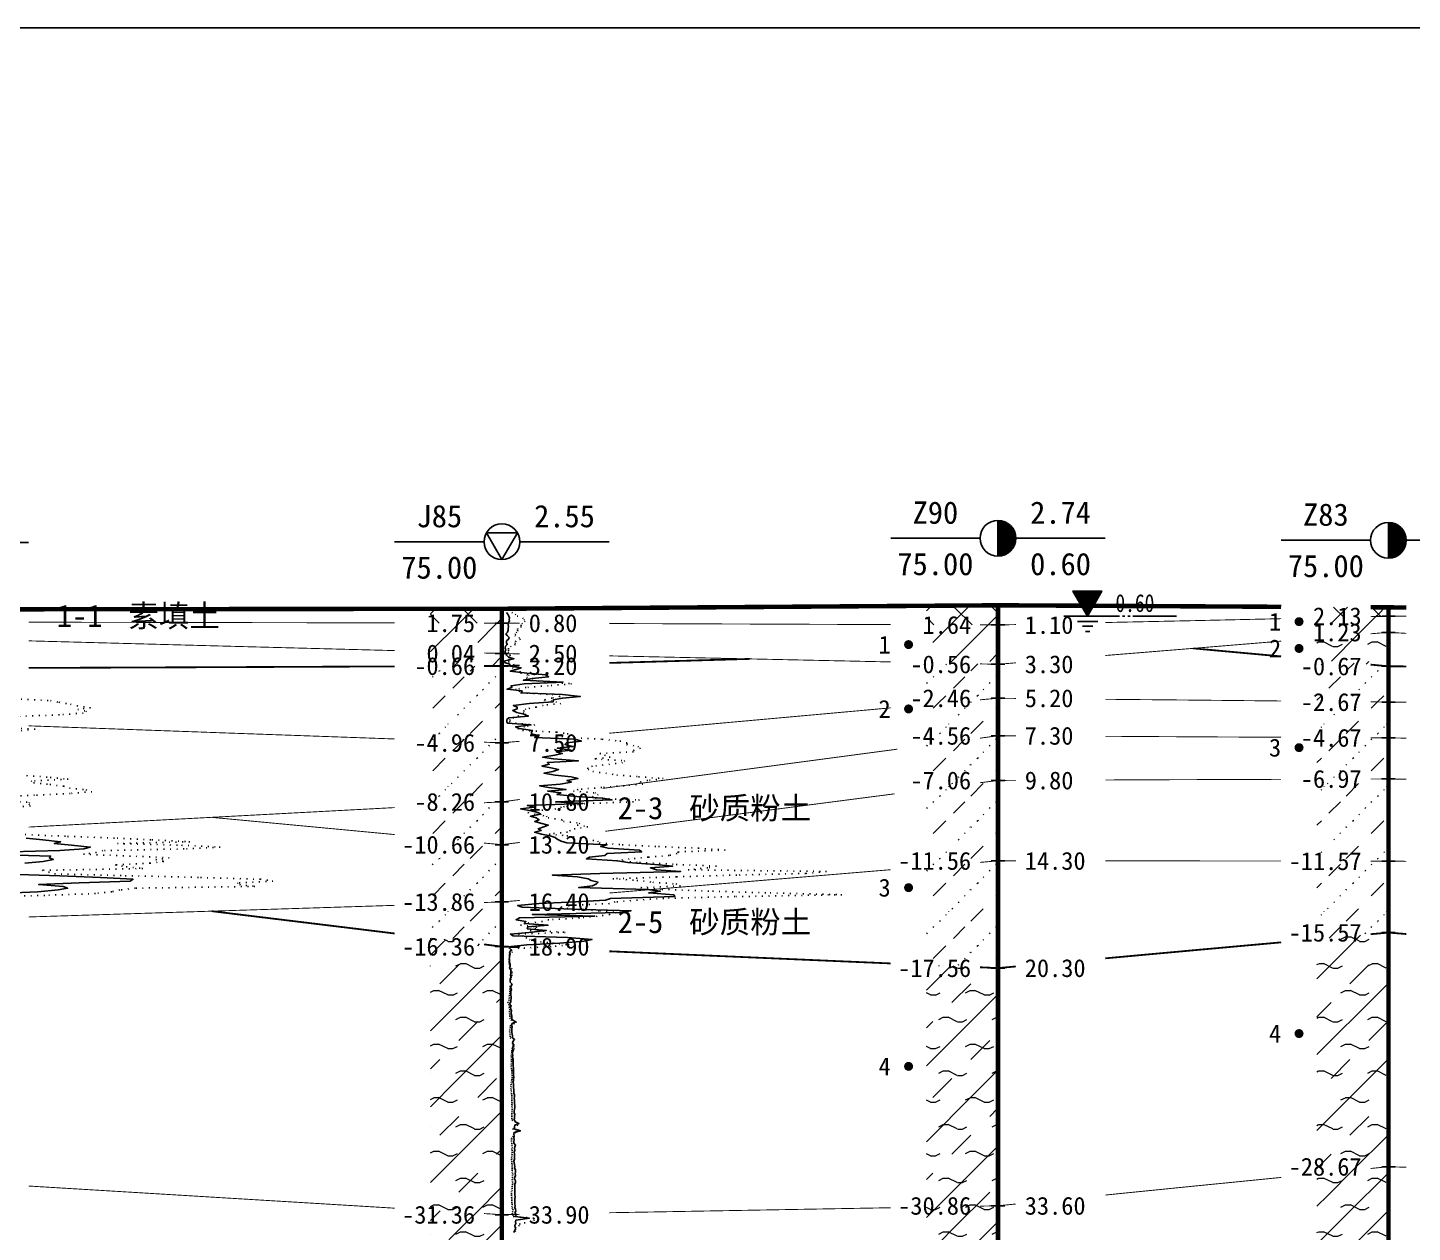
# Model space of a CAD drawing. Extents: x -37 to 3540, y -1485 to 297.
# Drawn here: x 2281.9 to 2436.8, y -1040.8 to -906 of the extents above; entities that cross this region are included whole.
import ezdxf
from ezdxf.enums import TextEntityAlignment as Align

# ---------------------------------------------------------------- set-up
doc = ezdxf.new("R2010")
doc.units = 0
doc.linetypes.add('DOT', pattern=[6.35, 0, -6.35])
doc.layers.get('0').update_dxf_attribs({"linetype": 'CONTINUOUS'})
for name, color, linetype in [('CURVE', 200, 'CONTINUOUS'), ('FRAME', 7, 'CONTINUOUS'), ('HOLE', 41, 'CONTINUOUS'), ('SAMPLE', 1, 'CONTINUOUS'), ('STRATUM', 241, 'CONTINUOUS')]:
    doc.layers.add(name, color=color, linetype=linetype)
doc.layers.add('HATCH', color=7, linetype='CONTINUOUS', lineweight=13)
doc.styles.add('ST', font='')
doc.styles.get('ST').set_extended_font_data('SimSun')
pattern_1 = [(45, (2352.4367, -1188), (-2.12132, 2.12132), [10, 0]), (135, (2352.4367, -1188), (-2.12132, -2.12132), [10, 0])]
pattern_2 = [(45, (2352.4367, -1188), (-4.24264, 4.24264), [10, 0]), (45, (2353.4977, -1191.182), (-2.12132, 6.36396), [3, -3])]
pattern_3 = [(45, (2352.4367, -1188), (-4.24264, 4.24264), [10, 0]), (45, (2353.4977, -1191.182), (-2.12132, 6.36396), [3, -3]), (26.565, (2353.5108, -1188.2536), (5.999823, 5.999812), [0.567, -12.849]), (0, (2352.944, -1188.2536), (0, 6), [0.567, -5.433]), (26.565, (2350.8554, -1188), (5.999823, 5.999812), [0.567, -12.849]), (0, (2351.3625, -1187.7464), (0, 6), [0.567, -5.433]), (153.435, (2352.9438, -1188.2536), (-5.999818, -5e-06), [1.134, -12.2826]), (26.565, (2356.5108, -1185.2536), (5.999823, 5.999812), [0.567, -12.849]), (0, (2355.944, -1185.2536), (0, 6), [0.567, -5.433]), (26.565, (2353.8554, -1185), (5.999823, 5.999812), [0.567, -12.849]), (0, (2354.3625, -1184.7464), (0, 6), [0.567, -5.433]), (153.435, (2355.9438, -1185.2536), (-5.999818, -5e-06), [1.134, -12.2826])]
pattern_4 = [(45, (2352.4367, -1188), (-7e-07, 6.99998), [1.97196, -7.92754]), (45, (2355.2495, -1185.171), (-7e-07, 6.99998), [1.99367, -7.90583]), (45, (2357.504, -1182.918), (-7e-07, 6.99998), [1.8136, -8.08588]), (26.565, (2352.4367, -1184.5), (7, 7), [0.0965, -15.55598]), (36.8699, (2353.1367, -1183.8), (7, 7), [0.19775, -34.80225]), (315, (2355.9367, -1181.024), (6.99998, 1e-06), [0.03305, -9.86644]), (26.565, (2355.9367, -1188), (7, 7), [0.14475, -15.50773]), (26.565, (2356.6367, -1187.3), (7, 7), [0.10528, -15.5472]), (90, (2356.987, -1186.95), (-7, -5e-07), [0.02877, -6.97123]), (26.565, (2357.3367, -1186.6), (7, 7), [0.091, -31.21394]), (36.8699, (2358.0367, -1185.9), (7, 7), [0.1107, -34.8893]), (45, (2358.7367, -1185.2), (-2e-07, 6.99998), [0.10911, -9.79038]), (315, (2359.351, -1184.452), (6.99998, 1e-06), [0.03305, -9.86644]), (36.8699, (2353.8367, -1183.1), (7, 7), [0.10224, -34.89776]), (53.1301, (2354.5367, -1182.4), (14, 21), [0.13438, -34.86562]), (53.1301, (2355.2367, -1181.7), (14, 21), [0.12625, -34.87375])]
pattern_5 = [(45, (2352.4367, -1188), (-2.12132, 2.12132), [10, 0]), (26.565, (2353.5108, -1188.2536), (5.999823, 5.999812), [0.567, -12.849]), (0, (2352.944, -1188.2536), (0, 6), [0.567, -5.433]), (26.565, (2350.8554, -1188), (5.999823, 5.999812), [0.567, -12.849]), (0, (2351.3625, -1187.7464), (0, 6), [0.567, -5.433]), (153.435, (2352.9438, -1188.2536), (-5.999818, -5e-06), [1.134, -12.2826]), (26.565, (2356.5108, -1185.2536), (5.999823, 5.999812), [0.567, -12.849]), (0, (2355.944, -1185.2536), (0, 6), [0.567, -5.433]), (26.565, (2353.8554, -1185), (5.999823, 5.999812), [0.567, -12.849]), (0, (2354.3625, -1184.7464), (0, 6), [0.567, -5.433]), (153.435, (2355.9438, -1185.2536), (-5.999818, -5e-06), [1.134, -12.2826])]

# ---------------------------------------------------------------- blocks, each defined once
blk = doc.blocks.new('H_cpt_hole')
for p, q in [((-1.73, 1), (1.73, 1)), ((0, -2), (-1.73, 1)), ((1.73, 1), (0, -2))]:
    blk.add_line(p, q)
blk.add_circle((0, 0), 2)
blk = doc.blocks.new('H_sam_hole')
blk.add_line((0, 2), (0, -2))
at = {"const_width": 2}
blk.add_lwpolyline([(0, -1, 0.414214), (1, 0, 0.414214), (0, 1, 1)], format="xyb", dxfattribs=at)
blk.add_circle((0, 0), 2)
blk = doc.blocks.new('SampleSoilUndisturbed')
at = {"const_width": 0.5}
blk.add_lwpolyline([(-0.25, 0, 1), (0.25, 0, 1)], format="xyb", close=True, dxfattribs=at)
blk = doc.blocks.new('Gwl')
blk.add_lwpolyline([(0, 0, 0, 3.22, 0), (0, 2.79, 3.22, 3.22, 0)], format="xyseb")
blk.add_lwpolyline([(0, 0), (1.61, 2.79), (-1.61, 2.79)], close=True)
for points in [[(-2.63, 0), (3.61, 0)], [(3.93, 0), (4.21, 0)], [(4.53, 0), (4.8, 0)], [(5.09, 0), (9.99, 0)], [(-1.09, -0.61), (1.16, -0.61)], [(-0.54, -1.14), (0.61, -1.14)], [(-0.19, -1.74), (0.26, -1.74)]]:
    blk.add_lwpolyline(points)
at = {"style": 'ST', "width": 0.8}
blk.add_attdef('*GWL', (3.14, 0.45), '', height=2, dxfattribs=at)

msp = doc.modelspace()

# ---------------------------------------------------------------- hatches: boundary and pattern name
at = {"layer": 'HATCH'}
h = msp.add_hatch(dxfattribs=at)
h.set_pattern_fill('STT', color=50, style=0)
h.set_pattern_definition(pattern_1)
h.paths.add_polyline_path([(2335, -971.03), (2327, -971.04), (2327, -972.62), (2335, -972.64)])
h.paths.add_polyline_path([(2325.8, -974.12), (2332.49, -974.12), (2332.49, -971.2), (2325.8, -971.2)], flags=9)
h = msp.add_hatch(dxfattribs=at)
h.set_pattern_fill('STT', color=50, style=0)
h.set_pattern_definition(pattern_1)
h.paths.add_polyline_path([(2390.49, -970.64), (2382.49, -970.7), (2382.49, -972.81), (2390.49, -972.84)])
h.paths.add_polyline_path([(2381.28, -974.33), (2387.98, -974.33), (2387.98, -971.4), (2381.28, -971.4)], flags=9)
h = msp.add_hatch(dxfattribs=at)
h.set_pattern_fill('STT', color=50, style=0)
h.set_pattern_definition(pattern_1)
h.paths.add_polyline_path([(2434.17, -970.87), (2426.17, -970.83), (2426.17, -972.05), (2434.17, -971.87)])
h.paths.add_polyline_path([(2424.97, -973.36), (2431.66, -973.36), (2431.66, -970.42), (2424.97, -970.42)], flags=9)
h = msp.add_hatch(dxfattribs=at)
h.set_pattern_fill('FZNT', color=32, style=0)
h.set_pattern_definition(pattern_2)
h.paths.add_polyline_path([(2434.17, -971.87), (2426.17, -972.05), (2426.17, -974.32), (2434.17, -973.67)])
h.paths.add_polyline_path([(2424.97, -975.16), (2431.66, -975.16), (2431.66, -972.22), (2424.97, -972.22)], flags=9)
h.paths.add_polyline_path([(2424.97, -973.36), (2431.66, -973.36), (2431.66, -970.42), (2424.97, -970.42)], flags=9)
h = msp.add_hatch(dxfattribs=at)
h.set_pattern_fill('FZNT', color=32, style=0)
h.set_pattern_definition(pattern_2)
h.paths.add_polyline_path([(2335, -972.64), (2327, -972.62), (2327, -975.82), (2335, -976.03)])
h.paths.add_polyline_path([(2325.79, -977.52), (2332.49, -977.52), (2332.49, -974.59), (2325.79, -974.59)], flags=9)
h.paths.add_polyline_path([(2325.8, -974.12), (2332.49, -974.12), (2332.49, -971.2), (2325.8, -971.2)], flags=9)
h = msp.add_hatch(dxfattribs=at)
h.set_pattern_fill('FZNT', color=32, style=0)
h.set_pattern_definition(pattern_2)
h.paths.add_polyline_path([(2390.49, -972.84), (2382.49, -972.81), (2382.49, -977.07), (2390.49, -977.24)])
h.paths.add_polyline_path([(2379.85, -978.73), (2387.98, -978.73), (2387.98, -975.8), (2379.85, -975.8)], flags=9)
h.paths.add_polyline_path([(2381.28, -974.33), (2387.98, -974.33), (2387.98, -971.4), (2381.28, -971.4)], flags=9)
h = msp.add_hatch(dxfattribs=at)
h.set_pattern_fill('YNFNT', color=251, style=0)
h.set_pattern_definition(pattern_3)
h.paths.add_polyline_path([(2434.17, -973.67), (2426.17, -974.32), (2426.17, -976.73), (2434.17, -977.47)])
h.paths.add_polyline_path([(2423.53, -978.96), (2431.66, -978.96), (2431.66, -976.02), (2423.53, -976.02)], flags=9)
h.paths.add_polyline_path([(2424.97, -975.16), (2431.66, -975.16), (2431.66, -972.22), (2424.97, -972.22)], flags=9)
h = msp.add_hatch(dxfattribs=at)
h.set_pattern_fill('YNFNT', color=251, style=0)
h.set_pattern_definition(pattern_3)
h.paths.add_polyline_path([(2335, -976.03), (2327, -975.82), (2327, -977.47), (2335, -977.44)])
h.paths.add_polyline_path([(2324.36, -978.92), (2332.49, -978.92), (2332.49, -975.99), (2324.36, -975.99)], flags=9)
h.paths.add_polyline_path([(2325.79, -977.52), (2332.49, -977.52), (2332.49, -974.59), (2325.79, -974.59)], flags=9)
h = msp.add_hatch(dxfattribs=at)
h.set_pattern_fill('SZFT', color=52, style=0)
h.set_pattern_definition(pattern_4)
h.paths.add_polyline_path([(2390.49, -977.24), (2382.49, -977.07), (2382.49, -981.76), (2390.49, -981.04)])
h.paths.add_polyline_path([(2379.85, -982.53), (2387.98, -982.53), (2387.98, -979.6), (2379.85, -979.6)], flags=9)
h.paths.add_polyline_path([(2379.85, -978.73), (2387.98, -978.73), (2387.98, -975.8), (2379.85, -975.8)], flags=9)
h = msp.add_hatch(dxfattribs=at)
h.set_pattern_fill('SZFT', color=52, style=0)
h.set_pattern_definition(pattern_4)
h.paths.add_polyline_path([(2335, -977.44), (2327, -977.47), (2327, -985.75), (2335, -986.03)])
h.paths.add_polyline_path([(2324.36, -987.52), (2332.49, -987.52), (2332.49, -984.59), (2324.36, -984.59)], flags=9)
h.paths.add_polyline_path([(2324.36, -978.92), (2332.49, -978.92), (2332.49, -975.99), (2324.36, -975.99)], flags=9)
h = msp.add_hatch(dxfattribs=at)
h.set_pattern_fill('SZFT', color=52, style=0)
h.set_pattern_definition(pattern_4)
h.paths.add_polyline_path([(2434.17, -977.47), (2426.17, -976.73), (2426.17, -981.39), (2434.17, -981.47)])
h.paths.add_polyline_path([(2423.53, -982.96), (2431.66, -982.96), (2431.66, -980.02), (2423.53, -980.02)], flags=9)
h.paths.add_polyline_path([(2423.53, -978.96), (2431.66, -978.96), (2431.66, -976.02), (2423.53, -976.02)], flags=9)
h = msp.add_hatch(dxfattribs=at)
h.set_pattern_fill('SZFT', color=52, style=0)
h.set_pattern_definition(pattern_4)
h.paths.add_polyline_path([(2390.49, -981.04), (2382.49, -981.76), (2382.49, -986.31), (2390.49, -985.24)])
h.paths.add_polyline_path([(2379.85, -986.73), (2387.98, -986.73), (2387.98, -983.8), (2379.85, -983.8)], flags=9)
h.paths.add_polyline_path([(2379.85, -982.53), (2387.98, -982.53), (2387.98, -979.6), (2379.85, -979.6)], flags=9)
h = msp.add_hatch(dxfattribs=at)
h.set_pattern_fill('SZFT', color=52, style=0)
h.set_pattern_definition(pattern_4)
h.paths.add_polyline_path([(2434.17, -981.47), (2426.17, -981.39), (2426.17, -985.43), (2434.17, -985.47)])
h.paths.add_polyline_path([(2423.53, -986.96), (2431.66, -986.96), (2431.66, -984.02), (2423.53, -984.02)], flags=9)
h.paths.add_polyline_path([(2423.53, -982.96), (2431.66, -982.96), (2431.66, -980.02), (2423.53, -980.02)], flags=9)
h = msp.add_hatch(dxfattribs=at)
h.set_pattern_fill('SZFT', color=52, style=0)
h.set_pattern_definition(pattern_4)
h.paths.add_polyline_path([(2335, -986.03), (2327, -985.75), (2327, -993.06), (2335, -992.64)])
h.paths.add_polyline_path([(2324.36, -994.12), (2332.49, -994.12), (2332.49, -991.19), (2324.36, -991.19)], flags=9)
h.paths.add_polyline_path([(2324.36, -987.52), (2332.49, -987.52), (2332.49, -984.59), (2324.36, -984.59)], flags=9)
h = msp.add_hatch(dxfattribs=at)
h.set_pattern_fill('SZFT', color=52, style=0)
h.set_pattern_definition(pattern_4)
h.paths.add_polyline_path([(2390.49, -985.24), (2382.49, -986.31), (2382.49, -991.28), (2390.49, -990.24)])
h.paths.add_polyline_path([(2379.85, -991.73), (2387.98, -991.73), (2387.98, -988.8), (2379.85, -988.8)], flags=9)
h.paths.add_polyline_path([(2379.85, -986.73), (2387.98, -986.73), (2387.98, -983.8), (2379.85, -983.8)], flags=9)
h = msp.add_hatch(dxfattribs=at)
h.set_pattern_fill('SZFT', color=52, style=0)
h.set_pattern_definition(pattern_4)
h.paths.add_polyline_path([(2434.17, -985.47), (2426.17, -985.43), (2426.17, -990.1), (2434.17, -990.07)])
h.paths.add_polyline_path([(2423.53, -991.56), (2431.66, -991.56), (2431.66, -988.62), (2423.53, -988.62)], flags=9)
h.paths.add_polyline_path([(2423.53, -986.96), (2431.66, -986.96), (2431.66, -984.02), (2423.53, -984.02)], flags=9)
h = msp.add_hatch(dxfattribs=at)
h.set_pattern_fill('SZFT', color=52, style=0)
h.set_pattern_definition(pattern_4)
h.paths.add_polyline_path([(2390.49, -990.24), (2382.49, -991.28), (2382.49, -999.9), (2390.49, -999.24)])
h.paths.add_polyline_path([(2378.42, -1000.73), (2387.98, -1000.73), (2387.98, -997.8), (2378.42, -997.8)], flags=9)
h.paths.add_polyline_path([(2379.85, -991.73), (2387.98, -991.73), (2387.98, -988.8), (2379.85, -988.8)], flags=9)
h = msp.add_hatch(dxfattribs=at)
h.set_pattern_fill('SZFT', color=52, style=0)
h.set_pattern_definition(pattern_4)
h.paths.add_polyline_path([(2434.17, -990.07), (2426.17, -990.1), (2426.17, -999.26), (2434.17, -999.27)])
h.paths.add_polyline_path([(2422.11, -1000.76), (2431.66, -1000.76), (2431.66, -997.84), (2422.11, -997.84)], flags=9)
h.paths.add_polyline_path([(2423.53, -991.56), (2431.66, -991.56), (2431.66, -988.62), (2423.53, -988.62)], flags=9)
h = msp.add_hatch(dxfattribs=at)
h.set_pattern_fill('SZFT', color=52, style=0)
h.set_pattern_definition(pattern_4)
h.paths.add_polyline_path([(2335, -992.64), (2327, -993.06), (2327, -996.68), (2335, -997.43)])
h.paths.add_polyline_path([(2322.93, -998.92), (2332.49, -998.92), (2332.49, -995.99), (2322.93, -995.99)], flags=9)
h.paths.add_polyline_path([(2324.36, -994.12), (2332.49, -994.12), (2332.49, -991.19), (2324.36, -991.19)], flags=9)
h = msp.add_hatch(dxfattribs=at)
h.set_pattern_fill('SZFT', color=52, style=0)
h.set_pattern_definition(pattern_4)
h.paths.add_polyline_path([(2335, -997.43), (2327, -996.68), (2327, -1004.09), (2335, -1003.84)])
h.paths.add_polyline_path([(2322.93, -1005.32), (2332.49, -1005.32), (2332.49, -1002.39), (2322.93, -1002.39)], flags=9)
h.paths.add_polyline_path([(2322.93, -998.92), (2332.49, -998.92), (2332.49, -995.99), (2322.93, -995.99)], flags=9)
h = msp.add_hatch(dxfattribs=at)
h.set_pattern_fill('SZFT', color=52, style=0)
h.set_pattern_definition(pattern_4)
h.paths.add_polyline_path([(2390.49, -999.24), (2382.49, -999.9), (2382.49, -1010.89), (2390.49, -1011.24)])
h.paths.add_polyline_path([(2378.42, -1012.73), (2387.98, -1012.73), (2387.98, -1009.8), (2378.42, -1009.8)], flags=9)
h.paths.add_polyline_path([(2378.42, -1000.73), (2387.98, -1000.73), (2387.98, -997.8), (2378.42, -997.8)], flags=9)
h = msp.add_hatch(dxfattribs=at)
h.set_pattern_fill('SZFT', color=52, style=0)
h.set_pattern_definition(pattern_4)
h.paths.add_polyline_path([(2434.17, -999.27), (2433.42, -999.27), (2426.17, -999.26), (2426.17, -1008), (2434.17, -1007.27)])
h.paths.add_polyline_path([(2422.11, -1008.76), (2431.66, -1008.76), (2431.66, -1005.84), (2422.11, -1005.84)], flags=9)
h.paths.add_polyline_path([(2422.11, -1000.76), (2431.66, -1000.76), (2431.66, -997.84), (2422.11, -997.84)], flags=9)
h = msp.add_hatch(dxfattribs=at)
h.set_pattern_fill('SZFT', color=52, style=0)
h.set_pattern_definition(pattern_4)
h.paths.add_polyline_path([(2335, -1003.84), (2327, -1004.09), (2327, -1007.86), (2335, -1008.84)])
h.paths.add_polyline_path([(2322.93, -1010.32), (2332.49, -1010.32), (2332.49, -1007.39), (2322.93, -1007.39)], flags=9)
h.paths.add_polyline_path([(2322.93, -1005.32), (2332.49, -1005.32), (2332.49, -1002.39), (2322.93, -1002.39)], flags=9)
h = msp.add_hatch(dxfattribs=at)
h.set_pattern_fill('YNFNT', color=251, style=0)
h.set_pattern_definition(pattern_3)
h.paths.add_polyline_path([(2434.17, -1007.27), (2426.17, -1008), (2426.17, -1034.27), (2434.17, -1033.47)])
h.paths.add_polyline_path([(2422.1, -1034.96), (2431.66, -1034.96), (2431.66, -1032.02), (2422.1, -1032.02)], flags=9)
h.paths.add_polyline_path([(2422.11, -1008.76), (2431.66, -1008.76), (2431.66, -1005.84), (2422.11, -1005.84)], flags=9)
h = msp.add_hatch(dxfattribs=at)
h.set_pattern_fill('YNFNT', color=251, style=0)
h.set_pattern_definition(pattern_3)
h.paths.add_polyline_path([(2335, -1008.84), (2327, -1007.86), (2327, -1038.35), (2335, -1038.84)])
h.paths.add_polyline_path([(2322.93, -1040.32), (2332.49, -1040.32), (2332.49, -1037.39), (2322.93, -1037.39)], flags=9)
h.paths.add_polyline_path([(2322.93, -1010.32), (2332.49, -1010.32), (2332.49, -1007.39), (2322.93, -1007.39)], flags=9)
h = msp.add_hatch(dxfattribs=at)
h.set_pattern_fill('YNFNT', color=251, style=0)
h.set_pattern_definition(pattern_3)
h.paths.add_polyline_path([(2390.49, -1011.24), (2382.49, -1010.89), (2382.49, -1037.98), (2390.49, -1037.84)])
h.paths.add_polyline_path([(2378.42, -1039.33), (2387.98, -1039.33), (2387.98, -1036.4), (2378.42, -1036.4)], flags=9)
h.paths.add_polyline_path([(2378.42, -1012.73), (2387.98, -1012.73), (2387.98, -1009.8), (2378.42, -1009.8)], flags=9)
h = msp.add_hatch(dxfattribs=at)
h.set_pattern_fill('YNNT', color=251, style=0)
h.set_pattern_definition(pattern_5)
h.paths.add_polyline_path([(2434.17, -1033.47), (2426.17, -1034.27), (2426.17, -1049.63), (2434.17, -1049.27)])
h.paths.add_polyline_path([(2422.1, -1050.76), (2431.66, -1050.76), (2431.66, -1047.82), (2422.1, -1047.82)], flags=9)
h.paths.add_polyline_path([(2422.1, -1034.96), (2431.66, -1034.96), (2431.66, -1032.02), (2422.1, -1032.02)], flags=9)
h = msp.add_hatch(dxfattribs=at)
h.set_pattern_fill('YNNT', color=251, style=0)
h.set_pattern_definition(pattern_5)
h.paths.add_polyline_path([(2335, -1038.84), (2327, -1038.35), (2327, -1050.07), (2335, -1050.23)])
h.paths.add_polyline_path([(2322.93, -1051.72), (2332.49, -1051.72), (2332.49, -1048.79), (2322.93, -1048.79)], flags=9)
h.paths.add_polyline_path([(2322.93, -1040.32), (2332.49, -1040.32), (2332.49, -1037.39), (2322.93, -1037.39)], flags=9)
h = msp.add_hatch(dxfattribs=at)
h.set_pattern_fill('YNNT', color=251, style=0)
h.set_pattern_definition(pattern_5)
h.paths.add_polyline_path([(2390.49, -1037.84), (2382.49, -1037.98), (2382.49, -1051.1), (2390.49, -1051.24)])
h.paths.add_polyline_path([(2378.42, -1052.73), (2387.98, -1052.73), (2387.98, -1049.8), (2378.42, -1049.8)], flags=9)
h.paths.add_polyline_path([(2378.42, -1039.33), (2387.98, -1039.33), (2387.98, -1036.4), (2378.42, -1036.4)], flags=9)

# ---------------------------------------------------------------- linework, layer by layer
at = {"layer": 'CURVE', "color": 30, "linetype": 'Continuous'}
for points in [[(2335.53, -971.44), (2335.66, -971.64), (2335.79, -971.84), (2335.85, -972.03), (2335.81, -972.24), (2335.83, -972.43), (2335.65, -972.64), (2335.7, -972.83), (2335.74, -973.03), (2335.7, -973.24), (2335.71, -973.44), (2335.63, -973.63), (2335.44, -973.83), (2335.6, -974.03), (2335.8, -974.24), (2335.74, -974.44), (2335.52, -974.63), (2335.51, -974.83), (2335.6, -975.03), (2335.4, -975.23), (2335.37, -975.44), (2335.42, -975.63), (2335.33, -975.84), (2335.43, -976.03), (2335.51, -976.23), (2335.75, -976.44), (2336.35, -976.63), (2335.34, -976.84), (2335.3, -977.03), (2335.87, -977.23), (2335.94, -977.44), (2337.14, -977.63), (2336.58, -977.84), (2335.93, -978.03), (2337.8, -978.23), (2339.92, -978.44), (2340.21, -978.63), (2338.39, -978.84), (2337.38, -979.03), (2341.84, -979.23), (2337.48, -979.43), (2336.02, -979.64), (2336.12, -979.84), (2335.57, -980.03), (2337.26, -980.23), (2337.19, -980.43), (2341.79, -980.64), (2343.77, -980.84), (2341.77, -981.03), (2340.75, -981.23), (2340.75, -981.43), (2338.03, -981.64), (2336.29, -981.84), (2336.71, -982.03), (2336.69, -982.23), (2336.21, -982.43), (2336.66, -982.64), (2337.45, -982.84), (2337.96, -983.03), (2335.76, -983.23), (2335.56, -983.43), (2335.56, -983.64), (2335.63, -983.84), (2338.26, -984.03), (2336.52, -984.23), (2336.93, -984.43), (2338.41, -984.64), (2338.32, -984.84), (2338.32, -985.03), (2339.09, -985.23), (2338.66, -985.43), (2343.17, -985.64), (2343.89, -985.84), (2342.21, -986.03), (2342.05, -986.23), (2342.95, -986.43), (2341.19, -986.64), (2342.73, -986.84), (2341.07, -987.03), (2341.74, -987.24), (2340.93, -987.43), (2339.54, -987.64), (2340.78, -987.83), (2343.55, -988.03), (2340.09, -988.24), (2340.29, -988.43), (2339.47, -988.64), (2340.47, -988.83), (2341.34, -989.03), (2340.69, -989.24), (2339.69, -989.43), (2340.95, -989.64), (2342.74, -989.83), (2343.51, -990.03), (2342.27, -990.24), (2342.77, -990.43), (2341.51, -990.64), (2339.22, -990.83), (2340.21, -991.03), (2342.18, -991.24), (2340.12, -991.43), (2341.59, -991.64), (2341.15, -991.83), (2343.38, -992.03), (2346.27, -992.24), (2347.33, -992.43), (2341.01, -992.64), (2344.05, -992.83), (2337.84, -993.03), (2338.67, -993.24), (2337.09, -993.43), (2338.23, -993.64), (2339.02, -993.83), (2339.36, -994.03), (2338.18, -994.24), (2338.82, -994.43), (2339.16, -994.64), (2338.67, -994.83), (2339.32, -995.03), (2340.19, -995.24), (2339.67, -995.43), (2339.06, -995.64), (2339.4, -995.83), (2338.66, -996.03), (2339.41, -996.24), (2340.39, -996.43), (2340.96, -996.64), (2341.18, -996.83), (2341.61, -997.03), (2342.26, -997.24), (2346.74, -997.43), (2346.05, -997.64), (2346.87, -997.83), (2350.39, -998.03), (2350.65, -998.24), (2346.78, -998.43), (2346.51, -998.64), (2344.79, -998.83), (2344.45, -999.03), (2347.93, -999.24), (2349.07, -999.43), (2352.12, -999.64), (2354.1, -999.83), (2351.61, -1000.03), (2352.29, -1000.24), (2354.98, -1000.43), (2345.94, -1000.64), (2340.65, -1000.83), (2343.44, -1001.03), (2344.66, -1001.24), (2344.98, -1001.43), (2345.75, -1001.64), (2345.59, -1001.83), (2345.12, -1002.03), (2343.59, -1002.24), (2351.25, -1002.43), (2352.73, -1002.64), (2351.43, -1002.83), (2354.22, -1003.03), (2354.33, -1003.24), (2347.16, -1003.44), (2346.6, -1003.63), (2343.25, -1003.84), (2339.15, -1004.03), (2336.75, -1004.24), (2337.26, -1004.44), (2342.86, -1004.63), (2349.44, -1004.83), (2348.18, -1005.03), (2338.42, -1005.24), (2345.39, -1005.44), (2336.96, -1005.63), (2336.59, -1005.83), (2337.68, -1006.03), (2337.49, -1006.24), (2340.16, -1006.44), (2337.89, -1006.63), (2337.83, -1006.83), (2339.96, -1007.03), (2338.01, -1007.24), (2335.95, -1007.44), (2336.27, -1007.63), (2342.32, -1007.83), (2345.08, -1008.03), (2344.19, -1008.24), (2341.47, -1008.44), (2337.79, -1008.63), (2336.07, -1008.84), (2335.83, -1009.03), (2336.08, -1009.24), (2335.86, -1009.44), (2335.91, -1009.63), (2335.83, -1009.83), (2335.83, -1010.03), (2335.8, -1010.24), (2335.83, -1010.44), (2335.86, -1010.63), (2335.91, -1010.83), (2335.92, -1011.03), (2335.86, -1011.24), (2335.99, -1011.44), (2335.99, -1011.63), (2335.98, -1011.83), (2335.97, -1012.03), (2336.02, -1012.24), (2335.91, -1012.44), (2335.94, -1012.63), (2335.93, -1012.83), (2336.13, -1013.03), (2336.03, -1013.24), (2335.99, -1013.44), (2336.07, -1013.63), (2335.99, -1013.83), (2335.99, -1014.03), (2335.98, -1014.24), (2336.02, -1014.44), (2336.03, -1014.63), (2336, -1014.83), (2336, -1015.03), (2335.83, -1015.24), (2336.04, -1015.44), (2335.96, -1015.63), (2335.99, -1015.83), (2336.08, -1016.03), (2336.05, -1016.24), (2336.08, -1016.44), (2336.11, -1016.63), (2336.12, -1016.83), (2336.13, -1017.03), (2336.56, -1017.24), (2336.15, -1017.44), (2336.07, -1017.63), (2336.15, -1017.83), (2336.09, -1018.03), (2336.11, -1018.24), (2336.12, -1018.44), (2336.14, -1018.63), (2336.2, -1018.83), (2336.18, -1019.03), (2336.41, -1019.24), (2336.23, -1019.44), (2336.18, -1019.63), (2336.34, -1019.83), (2336.24, -1020.03), (2336.13, -1020.24), (2336.28, -1020.44), (2336.2, -1020.63), (2336.19, -1020.83), (2336.22, -1021.03), (2336.2, -1021.24), (2336.26, -1021.44), (2336.26, -1021.63), (2336.26, -1021.83), (2336.26, -1022.03), (2336.27, -1022.24), (2336.28, -1022.44), (2336.3, -1022.63), (2336.28, -1022.83), (2336.3, -1023.03), (2336.3, -1023.24), (2336.33, -1023.44), (2336.31, -1023.63), (2336.29, -1023.83), (2336.27, -1024.04), (2336.31, -1024.24), (2336.31, -1024.44), (2336.29, -1024.63), (2336.32, -1024.83), (2336.33, -1025.04), (2336.34, -1025.24), (2336.4, -1025.44), (2336.4, -1025.63), (2336.36, -1025.83), (2336.4, -1026.04), (2336.39, -1026.24), (2336.42, -1026.44), (2336.43, -1026.63), (2336.43, -1026.83), (2336.4, -1027.04), (2336.36, -1027.24), (2336.36, -1027.44), (2336.44, -1027.63), (2336.41, -1027.83), (2336.39, -1028.04), (2336.37, -1028.24), (2336.53, -1028.44), (2336.9, -1028.63), (2336.43, -1028.83), (2336.4, -1029.04), (2336.37, -1029.24), (2337.06, -1029.44), (2336.36, -1029.63), (2336.34, -1029.83), (2336.36, -1030.04), (2336.35, -1030.24), (2336.36, -1030.44), (2336.35, -1030.63), (2336.32, -1030.83), (2336.5, -1031.04), (2336.44, -1031.24), (2336.4, -1031.44), (2336.43, -1031.63), (2336.36, -1031.83), (2336.4, -1032.04), (2336.4, -1032.24), (2336.39, -1032.44), (2336.39, -1032.63), (2336.35, -1032.83), (2336.37, -1033.04), (2336.42, -1033.24), (2336.44, -1033.44), (2336.4, -1033.63), (2336.5, -1033.83), (2336.5, -1034.04), (2336.47, -1034.24), (2336.52, -1034.44), (2336.44, -1034.63), (2336.4, -1034.83), (2336.53, -1035.04), (2336.5, -1035.23), (2336.46, -1035.44), (2336.45, -1035.63), (2336.44, -1035.84), (2336.44, -1036.04), (2336.44, -1036.23), (2336.43, -1036.44), (2336.44, -1036.63), (2336.48, -1036.84), (2336.44, -1037.04), (2336.44, -1037.23), (2336.45, -1037.44), (2336.45, -1037.63), (2336.47, -1037.84), (2336.46, -1038.04), (2336.5, -1038.23), (2336.57, -1038.44), (2336.46, -1038.63), (2336.63, -1038.84), (2336.44, -1039.04), (2338.07, -1039.23), (2336.56, -1039.44), (2336.53, -1039.63), (2336.54, -1039.84), (2336.46, -1040.04), (2336.49, -1040.23), (2336.52, -1040.44), (2336.4, -1040.63), (2336.34, -1040.84)], [(2281.79, -996.7), (2283.66, -996.9), (2285.62, -997.1), (2284.92, -997.3), (2286.84, -997.5), (2288.95, -997.7), (2288.23, -997.9), (2285.54, -998.1), (2277.35, -998.3)], [(2277.02, -998.5), (2284.52, -998.7), (2284.36, -998.9), (2284.83, -999.1), (2283.68, -999.3), (2281.62, -999.5)], [(2278.55, -1000.7), (2285.53, -1000.9), (2290.1, -1001.1), (2293.74, -1001.3), (2293.42, -1001.5), (2287.72, -1001.7), (2283.18, -1001.9), (2285.92, -1002.1), (2286.41, -1002.3), (2285.35, -1002.5), (2283.08, -1002.7), (2278.56, -1002.9)]]:
    msp.add_lwpolyline(points, dxfattribs=at)
at = {"layer": 'CURVE', "color": 100, "linetype": 'DOT', "ltscale": 0.1}
for points in [[(2336.11, -971.44), (2336.47, -971.64), (2336.7, -971.84), (2337.35, -972.03), (2337.45, -972.24), (2337.59, -972.43), (2337.29, -972.64), (2337.14, -972.83), (2337.18, -973.03), (2336.75, -973.24), (2336.78, -973.44), (2336.66, -973.63), (2336.51, -973.83), (2336.43, -974.03), (2336.9, -974.24), (2337.06, -974.44), (2336.55, -974.63), (2336.47, -974.83), (2336.51, -975.03), (2336.05, -975.23), (2335.75, -975.44), (2335.75, -975.63), (2335.7, -975.84), (2335.89, -976.03), (2335.88, -976.23), (2335.99, -976.44), (2335.84, -976.63), (2335.79, -976.84), (2335.73, -977.03), (2336.3, -977.23), (2336.38, -977.44), (2336.18, -977.63), (2336.49, -977.84), (2337, -978.03), (2337.08, -978.23), (2338.03, -978.44), (2337.86, -978.63), (2337.7, -978.84), (2338.35, -979.03), (2340.25, -979.23), (2342.79, -979.43), (2340.18, -979.64), (2337.7, -979.84), (2336.52, -980.03), (2336.93, -980.23), (2337.06, -980.43), (2340.65, -980.64), (2341.5, -980.84), (2340.61, -981.03), (2339.73, -981.23), (2341.02, -981.43), (2341.6, -981.64), (2339.62, -981.84), (2338.83, -982.03), (2337.67, -982.23), (2337.47, -982.43), (2337.38, -982.64), (2337.66, -982.84), (2336.86, -983.03), (2336.31, -983.23), (2335.93, -983.43), (2335.81, -983.64), (2336.51, -983.84), (2338.67, -984.03), (2337.53, -984.23), (2336.79, -984.43), (2337.32, -984.64), (2341.13, -984.84), (2342.41, -985.03), (2340.98, -985.23), (2342.38, -985.43), (2346.22, -985.64), (2348.19, -985.84), (2348.96, -986.03), (2348.95, -986.23), (2350.19, -986.43), (2350.49, -986.64), (2349.74, -986.84), (2349.72, -987.03), (2345.95, -987.24), (2346.49, -987.43), (2347.09, -987.64), (2345.39, -987.83), (2348.76, -988.03), (2348.5, -988.24), (2347.05, -988.43), (2345.12, -988.64), (2344.61, -988.83), (2344.63, -989.03), (2345.16, -989.24), (2346.61, -989.43), (2347.84, -989.64), (2350.29, -989.83), (2353.05, -990.03), (2351.31, -990.24), (2350.41, -990.43), (2350.77, -990.64), (2348.66, -990.83), (2346.16, -991.03), (2343.51, -991.24), (2343, -991.43), (2345.38, -991.64), (2345.77, -991.83), (2345.11, -992.03), (2345.48, -992.24), (2350.39, -992.43), (2349.72, -992.64), (2344.28, -992.83), (2342.72, -993.03), (2341.66, -993.24), (2341.03, -993.43), (2338.65, -993.64), (2337.91, -993.83), (2338.86, -994.03), (2339.97, -994.24), (2340.16, -994.43), (2341.69, -994.64), (2341.87, -994.83), (2343.73, -995.03), (2343.43, -995.24), (2344.61, -995.43), (2343.18, -995.64), (2342.66, -995.83), (2342.34, -996.03), (2340.29, -996.24), (2342.27, -996.43), (2343.71, -996.64), (2344.44, -996.83), (2345.71, -997.03), (2345.89, -997.24), (2348.45, -997.43), (2352.52, -997.64), (2356.97, -997.83), (2359.98, -998.03), (2354.72, -998.24), (2354.6, -998.43), (2353.71, -998.64), (2351.36, -998.83), (2349.25, -999.03), (2347.84, -999.24), (2350.4, -999.43), (2354.5, -999.64), (2358.99, -999.83), (2358.02, -1000.03), (2355.84, -1000.24), (2371.29, -1000.43), (2368.98, -1000.64), (2361.27, -1000.83), (2354.53, -1001.03), (2347.41, -1001.24), (2350.1, -1001.43), (2351.87, -1001.64), (2354.47, -1001.83), (2354.98, -1002.03), (2350.54, -1002.24), (2352.91, -1002.43), (2358.55, -1002.64), (2365, -1002.83), (2373.01, -1003.03), (2361.07, -1003.24), (2353.11, -1003.44), (2350.15, -1003.63), (2347.67, -1003.84), (2347.02, -1004.03), (2342.46, -1004.24), (2341.55, -1004.44), (2342.85, -1004.63), (2345.94, -1004.83), (2347.81, -1005.03), (2347.04, -1005.24), (2345.64, -1005.44), (2343.68, -1005.63), (2340.23, -1005.83), (2339.51, -1006.03), (2337.63, -1006.24), (2337.08, -1006.44), (2338.85, -1006.63), (2338.78, -1006.83), (2338.16, -1007.03), (2342.09, -1007.24), (2336.85, -1007.44), (2337.21, -1007.63), (2337.68, -1007.83), (2338.07, -1008.03), (2338.57, -1008.24), (2340.66, -1008.44), (2342.52, -1008.63), (2340.49, -1008.84), (2336.87, -1009.03), (2336.02, -1009.24), (2336.18, -1009.44), (2335.85, -1009.63), (2335.87, -1009.83), (2335.85, -1010.03), (2335.85, -1010.24), (2335.82, -1010.44), (2335.81, -1010.63), (2335.83, -1010.83), (2335.84, -1011.03), (2336.13, -1011.24), (2336.01, -1011.44), (2336.13, -1011.63), (2336.09, -1011.83), (2336.16, -1012.03), (2336.02, -1012.24), (2336.04, -1012.44), (2335.93, -1012.63), (2335.91, -1012.83), (2336.1, -1013.03), (2335.94, -1013.24), (2335.88, -1013.44), (2335.88, -1013.63), (2335.9, -1013.83), (2335.88, -1014.03), (2335.86, -1014.24), (2335.83, -1014.44), (2335.82, -1014.63), (2335.82, -1014.83), (2335.65, -1015.03), (2335.79, -1015.24), (2335.85, -1015.44), (2335.81, -1015.63), (2335.9, -1015.83), (2335.85, -1016.03), (2335.85, -1016.24), (2335.88, -1016.44), (2335.91, -1016.63), (2335.89, -1016.83), (2336, -1017.03), (2336.63, -1017.24), (2336.4, -1017.44), (2335.95, -1017.63), (2335.95, -1017.83), (2335.9, -1018.03), (2335.85, -1018.24), (2335.89, -1018.44), (2335.89, -1018.63), (2335.94, -1018.83), (2335.94, -1019.03), (2336.4, -1019.24), (2336.27, -1019.44), (2336.21, -1019.63), (2336.26, -1019.83), (2336.28, -1020.03), (2336.4, -1020.24), (2336.11, -1020.44), (2336.1, -1020.63), (2336.08, -1020.83), (2336.05, -1021.03), (2336.05, -1021.24), (2336.07, -1021.44), (2336.07, -1021.63), (2336.08, -1021.83), (2336.06, -1022.03), (2336.02, -1022.24), (2336.08, -1022.44), (2336.09, -1022.63), (2336.1, -1022.83), (2336.12, -1023.03), (2336.13, -1023.24), (2336.14, -1023.44), (2336.12, -1023.63), (2336.1, -1023.83), (2336.06, -1024.04), (2336.01, -1024.24), (2336.02, -1024.44), (2336.01, -1024.63), (2336.02, -1024.83), (2336.03, -1025.04), (2336.08, -1025.24), (2336.09, -1025.44), (2336.09, -1025.63), (2336.09, -1025.83), (2336.11, -1026.04), (2336.13, -1026.24), (2336.12, -1026.44), (2336.12, -1026.63), (2336.14, -1026.83), (2336.15, -1027.04), (2336.13, -1027.24), (2336.11, -1027.44), (2336.11, -1027.63), (2336.11, -1027.83), (2336.1, -1028.04), (2336.12, -1028.24), (2336.47, -1028.44), (2336.8, -1028.63), (2336.78, -1028.83), (2336.41, -1029.04), (2336.19, -1029.24), (2336.59, -1029.44), (2336.57, -1029.63), (2336.37, -1029.83), (2336.26, -1030.04), (2336.09, -1030.24), (2336.07, -1030.44), (2336.07, -1030.63), (2336.09, -1030.83), (2336.1, -1031.04), (2336.18, -1031.24), (2336.12, -1031.44), (2336.13, -1031.63), (2336.14, -1031.83), (2336.14, -1032.04), (2336.11, -1032.24), (2336.09, -1032.44), (2336.07, -1032.63), (2336.09, -1032.83), (2336.09, -1033.04), (2336.15, -1033.24), (2336.14, -1033.44), (2336.15, -1033.63), (2336.16, -1033.83), (2336.13, -1034.04), (2336.22, -1034.24), (2336.18, -1034.44), (2336.18, -1034.63), (2336.16, -1034.83), (2336.19, -1035.04), (2336.21, -1035.23), (2336.19, -1035.44), (2336.15, -1035.63), (2336.16, -1035.84), (2336.14, -1036.04), (2336.08, -1036.23), (2336.07, -1036.44), (2336.08, -1036.63), (2336.08, -1036.84), (2336.12, -1037.04), (2336.12, -1037.23), (2336.1, -1037.44), (2336.15, -1037.63), (2336.12, -1037.84), (2336.15, -1038.04), (2336.24, -1038.23), (2336.23, -1038.44), (2336.15, -1038.63), (2336.21, -1038.84), (2336.27, -1039.04), (2338.58, -1039.23), (2338.63, -1039.44), (2338.32, -1039.63), (2337.02, -1039.84), (2336.95, -1040.04), (2336.55, -1040.23), (2336.52, -1040.44), (2336.52, -1040.63), (2336.46, -1040.84)], [(2280.47, -981.1), (2284.49, -981.3), (2285.45, -981.5), (2286.73, -981.7), (2287.47, -981.9), (2288.98, -982.1), (2287.54, -982.3), (2288.54, -982.5), (2288.17, -982.7), (2285.5, -982.9), (2280.19, -983.1)], [(2279.01, -984.3), (2282.77, -984.5), (2281.05, -984.7)], [(2281.83, -989.7), (2284.48, -989.9), (2286.47, -990.1), (2282.32, -990.3), (2282.61, -990.5), (2284.43, -990.7), (2285.96, -990.9), (2286.62, -991.1), (2288.47, -991.3), (2289.14, -991.5), (2286.71, -991.7), (2282.72, -991.9), (2276.72, -992.1)], [(2278.84, -992.5), (2282.14, -992.7), (2282.09, -992.9), (2282.25, -993.1), (2279.56, -993.3)], [(2281.66, -996.3), (2286.42, -996.5), (2291.95, -996.7), (2295.83, -996.9), (2300.07, -997.1), (2291.98, -997.3), (2299.16, -997.5), (2303.47, -997.7), (2299.45, -997.9), (2290.37, -998.1), (2289.62, -998.3), (2288.19, -998.5), (2293.34, -998.7), (2297.79, -998.9), (2296.29, -999.1), (2297.18, -999.3), (2295.63, -999.5), (2291.72, -999.7), (2292.97, -999.9), (2294.83, -1000.1), (2283.56, -1000.3), (2284.31, -1000.5), (2284.95, -1000.7), (2292.86, -1000.9), (2301.28, -1001.1), (2307.97, -1001.3), (2309.39, -1001.5), (2305.41, -1001.7), (2305.64, -1001.9), (2307.37, -1002.1), (2293.98, -1002.3), (2292.25, -1002.5), (2291.35, -1002.7), (2289.54, -1002.9), (2283.86, -1003.1), (2277.4, -1003.3)]]:
    msp.add_lwpolyline(points, dxfattribs=at)
at = {"layer": 'FRAME', "linetype": 'Continuous'}
msp.add_line((2997.96, -906), (2160.07, -906), dxfattribs=at)
at = {"layer": 'HOLE', "linetype": 'Continuous'}
for points in [[(2388.49, -963.14), (2378.49, -963.14)], [(2392.49, -963.14), (2402.49, -963.14)], [(2432.17, -963.37), (2422.17, -963.37)], [(2436.17, -963.37), (2446.17, -963.37)], [(2272.05, -963.6), (2282.05, -963.6)], [(2333, -963.53), (2323, -963.53)], [(2337, -963.53), (2347, -963.53)], [(2334.25, -972.64), (2335.75, -972.64)], [(2433.42, -971.87), (2434.92, -971.87)], [(2389.74, -972.84), (2391.24, -972.84)], [(2433.42, -973.67), (2434.92, -973.67)], [(2334.25, -976.03), (2335.75, -976.03)], [(2389.74, -977.24), (2391.24, -977.24)], [(2334.25, -977.44), (2335.75, -977.44)], [(2433.42, -977.47), (2434.92, -977.47)], [(2389.74, -981.04), (2391.24, -981.04)], [(2433.42, -981.47), (2434.92, -981.47)], [(2334.25, -986.03), (2335.75, -986.03)], [(2389.74, -985.24), (2391.24, -985.24)], [(2433.42, -985.47), (2434.92, -985.47)], [(2389.74, -990.24), (2391.24, -990.24)], [(2433.42, -990.07), (2434.92, -990.07)], [(2334.25, -992.64), (2335.75, -992.64)], [(2334.25, -997.43), (2335.75, -997.43)], [(2389.74, -999.24), (2391.24, -999.24)], [(2433.42, -999.27), (2434.92, -999.27)], [(2334.25, -1003.84), (2335.75, -1003.84)], [(2433.42, -1007.27), (2434.92, -1007.27)], [(2334.25, -1008.84), (2335.75, -1008.84)], [(2389.74, -1011.24), (2391.24, -1011.24)], [(2433.42, -1033.47), (2434.92, -1033.47)], [(2334.25, -1038.84), (2335.75, -1038.84)], [(2389.74, -1037.84), (2391.24, -1037.84)]]:
    msp.add_lwpolyline(points, dxfattribs=at)
at = {"layer": 'HOLE', "linetype": 'Continuous', "const_width": 0.5}
for points in [[(2335, -971.03), (2335, -1119.74)], [(2390.49, -970.64), (2390.49, -1120.64)], [(2434.17, -970.87), (2434.17, -1120.87)]]:
    msp.add_lwpolyline(points, dxfattribs=at)
at = {"layer": 'STRATUM', "linetype": 'Continuous'}
for points, const_width in [([(2185.59, -970.65), (2205.59, -970.65), (2270.05, -971.1), (2335, -971.03), (2390.49, -970.64), (2422.17, -970.81)], 0.5), ([(2432.17, -970.86), (2434.17, -970.87), (2436.17, -970.89)], 0.5), ([(2282.05, -972.53), (2302.53, -972.57), (2323, -972.61)], 0.1), ([(2333, -972.63), (2335, -972.64), (2337, -972.64)], 0.1), ([(2347, -972.68), (2362.75, -972.74), (2378.49, -972.8)], 0.1), ([(2402.49, -972.57), (2412.33, -972.36), (2422.17, -972.14)], 0.1), ([(2432.17, -971.91), (2434.17, -971.87), (2436.17, -971.87)], 0.1), ([(2388.49, -972.83), (2390.49, -972.84), (2392.49, -972.8)], 0.1), ([(2432.17, -973.83), (2434.17, -973.67), (2436.17, -973.78)], 0.1), ([(2282.05, -974.62), (2302.53, -975.17), (2323, -975.71)], 0.1), ([(2402.49, -976.26), (2412.33, -975.46), (2422.17, -974.65)], 0.1), ([(2412.33, -975.46), (2422.17, -976.36)], 0.2), ([(2333, -977.44), (2335, -977.44), (2337, -977.38)], 0.2), ([(2333, -975.98), (2335, -976.03), (2337, -976.08)], 0.1), ([(2347, -977.09), (2348.88, -977.04), (2362.75, -976.64)], 0.2), ([(2347, -976.3), (2362.75, -976.64), (2378.49, -976.98)], 0.1), ([(2388.49, -977.2), (2390.49, -977.24), (2392.49, -977.08)], 0.1), ([(2432.17, -977.28), (2434.17, -977.47), (2436.17, -977.48)], 0.2), ([(2282.05, -977.65), (2302.53, -977.57), (2323, -977.48)], 0.2), ([(2388.49, -981.22), (2390.49, -981.04), (2392.49, -981.06)], 0.1), ([(2402.49, -981.16), (2412.33, -981.25), (2422.17, -981.35)], 0.1), ([(2432.17, -981.45), (2434.17, -981.47), (2436.17, -981.48)], 0.1), ([(2347, -984.96), (2362.75, -983.54), (2378.49, -982.12)], 0.1), ([(2282.05, -984.13), (2302.53, -984.87), (2323, -985.6)], 0.1), ([(2333, -985.96), (2335, -986.03), (2337, -985.86)], 0.1), ([(2388.49, -985.51), (2390.49, -985.24), (2392.49, -985.25)], 0.1), ([(2402.49, -985.3), (2412.33, -985.36), (2422.17, -985.41)], 0.1), ([(2432.17, -985.46), (2434.17, -985.47), (2436.17, -985.51)], 0.1), ([(2346.26, -991.13), (2362.75, -988.94), (2379.24, -986.74)], 0.1), ([(2388.49, -990.5), (2390.49, -990.24), (2392.49, -990.23)], 0.1), ([(2402.49, -990.19), (2412.33, -990.15), (2422.17, -990.12)], 0.1), ([(2432.17, -990.08), (2434.17, -990.07), (2436.17, -990.11)], 0.1), ([(2333, -992.74), (2335, -992.64), (2337, -992.37)], 0.1), ([(2346.57, -995.93), (2362.75, -993.84), (2378.92, -991.74)], 0.1), ([(2282.05, -995.46), (2302.53, -994.37), (2323, -993.28)], 0.1), ([(2302.53, -994.37), (2318.77, -995.9), (2323, -996.3)], 0.1), ([(2333, -997.25), (2335, -997.43), (2337, -997.18)], 0.1), ([(2347, -1002.84), (2362.75, -1001.54), (2378.49, -1000.23)], 0.1), ([(2388.49, -999.41), (2390.49, -999.24), (2392.49, -999.24)], 0.1), ([(2402.49, -999.25), (2412.33, -999.25), (2422.17, -999.26)], 0.1), ([(2432.17, -999.27), (2434.17, -999.27), (2436.17, -999.29)], 0.1), ([(2333, -1003.9), (2335, -1003.84), (2337, -1003.67)], 0.1), ([(2282.05, -1005.52), (2302.53, -1004.87), (2323, -1004.22)], 0.1), ([(2302.53, -1004.87), (2318.77, -1006.85), (2323, -1007.37)], 0.2), ([(2402.49, -1010.15), (2412.33, -1009.25), (2422.17, -1008.36)], 0.2), ([(2432.17, -1007.45), (2434.17, -1007.27), (2436.17, -1007.43)], 0.2), ([(2333, -1008.59), (2335, -1008.84), (2337, -1008.92)], 0.2), ([(2347, -1009.36), (2362.75, -1010.04), (2378.49, -1010.72)], 0.2), ([(2388.49, -1011.15), (2390.49, -1011.24), (2392.49, -1011.06)], 0.2), ([(2402.49, -1036.64), (2412.33, -1035.65), (2422.17, -1034.67)], 0.1), ([(2432.17, -1033.67), (2434.17, -1033.47), (2436.17, -1033.53)], 0.1), ([(2282.05, -1035.63), (2302.53, -1036.87), (2323, -1038.11)], 0.1), ([(2388.49, -1037.88), (2390.49, -1037.84), (2392.49, -1037.64)], 0.1), ([(2333, -1038.71), (2335, -1038.84), (2337, -1038.8)], 0.1), ([(2347, -1038.62), (2362.75, -1038.34), (2378.49, -1038.06)], 0.1)]:
    msp.add_lwpolyline(points, dxfattribs=dict(at, const_width=const_width))

# ---------------------------------------------------------------- block references
at = {"layer": 'CURVE'}
msp.add_blockref('Gwl', (2400.49, -971.84), dxfattribs=at).add_auto_attribs({'*GWL': '0.60'})
at = {"layer": 'HOLE'}
for name, p in [('H_cpt_hole', (2335, -963.53)), ('H_sam_hole', (2390.49, -963.14)), ('H_sam_hole', (2434.17, -963.37))]:
    msp.add_blockref(name, p, dxfattribs=at)
at = {"layer": 'SAMPLE'}
for p in [(2424.17, -972.47), (2380.49, -975.04), (2424.17, -975.47), (2380.49, -982.24), (2424.17, -986.57), (2380.49, -1002.24), (2424.17, -1018.57), (2380.49, -1022.24)]:
    msp.add_blockref('SampleSoilUndisturbed', p, dxfattribs=at)

# ---------------------------------------------------------------- texts
at = {"layer": 'HOLE', "style": 'ST'}
for s, p in [('J85', (2328, -960.66)), ('2.55', (2342, -960.66)), ('Z90', (2383.49, -960.27)), ('2.74', (2397.49, -960.27)), ('Z83', (2427.17, -960.49)), ('75.00', (2383.49, -966.02)), ('0.60', (2397.49, -966.02)), ('75.00', (2328, -966.41)), ('75.00', (2427.17, -966.24))]:
    msp.add_text(s, height=2.5, dxfattribs=at).set_placement(p, align=Align.MIDDLE_CENTER)
for s, p in [('2.13', (2431.17, -971.87)), ('1.75', (2332, -972.64)), ('1.64', (2387.49, -972.84)), ('1.23', (2431.17, -973.67)), ('0.04', (2332, -976.03)), ('-0.66', (2332, -977.44)), ('-0.56', (2387.49, -977.24)), ('-0.67', (2431.17, -977.47)), ('-2.46', (2387.49, -981.04)), ('-2.67', (2431.17, -981.47)), ('-4.96', (2332, -986.03)), ('-4.56', (2387.49, -985.24)), ('-4.67', (2431.17, -985.47)), ('-7.06', (2387.49, -990.24)), ('-6.97', (2431.17, -990.07)), ('-8.26', (2332, -992.64)), ('-10.66', (2332, -997.43)), ('-11.56', (2387.49, -999.24)), ('-11.57', (2431.17, -999.27)), ('-13.86', (2332, -1003.84)), ('-15.57', (2431.17, -1007.27)), ('-16.36', (2332, -1008.84)), ('-17.56', (2387.49, -1011.24)), ('-28.67', (2431.17, -1033.47)), ('-30.86', (2387.49, -1037.84)), ('-31.36', (2332, -1038.84))]:
    msp.add_text(s, height=2, dxfattribs=at).set_placement(p, align=Align.MIDDLE_RIGHT)
for s, p in [('0.80', (2338, -972.64)), ('1.10', (2393.49, -972.84)), ('2.50', (2338, -976.03)), ('3.20', (2338, -977.44)), ('3.30', (2393.49, -977.24)), ('5.20', (2393.49, -981.04)), ('7.50', (2338, -986.03)), ('7.30', (2393.49, -985.24)), ('9.80', (2393.49, -990.24)), ('10.80', (2338, -992.64)), ('13.20', (2338, -997.43)), ('14.30', (2393.49, -999.24)), ('16.40', (2338, -1003.84)), ('18.90', (2338, -1008.84)), ('20.30', (2393.49, -1011.24)), ('33.60', (2393.49, -1037.84)), ('33.90', (2338, -1038.84))]:
    msp.add_text(s, height=2, dxfattribs=at).set_placement(p, align=Align.MIDDLE_LEFT)
at = {"layer": 'SAMPLE', "style": 'ST'}
for s, p in [('1', (2422.17, -972.47)), ('1', (2378.49, -975.04)), ('2', (2422.17, -975.47)), ('2', (2378.49, -982.24)), ('3', (2422.17, -986.57)), ('3', (2378.49, -1002.24)), ('4', (2422.17, -1018.57)), ('4', (2378.49, -1022.24))]:
    msp.add_text(s, height=2, dxfattribs=at).set_placement(p, align=Align.MIDDLE_RIGHT)
at = {"layer": 'STRATUM', "style": 'ST'}
for s, p in [('1-1', (2285.21, -971.82)), ('素填土', (2293.21, -971.82)), ('2-3', (2347.95, -993.33)), ('砂质粉土', (2355.95, -993.33)), ('2-5', (2347.95, -1006.08)), ('砂质粉土', (2355.95, -1006.08))]:
    msp.add_text(s, height=2.5, dxfattribs=at).set_placement(p, align=Align.MIDDLE_LEFT)

doc.saveas('drawing.dxf')
